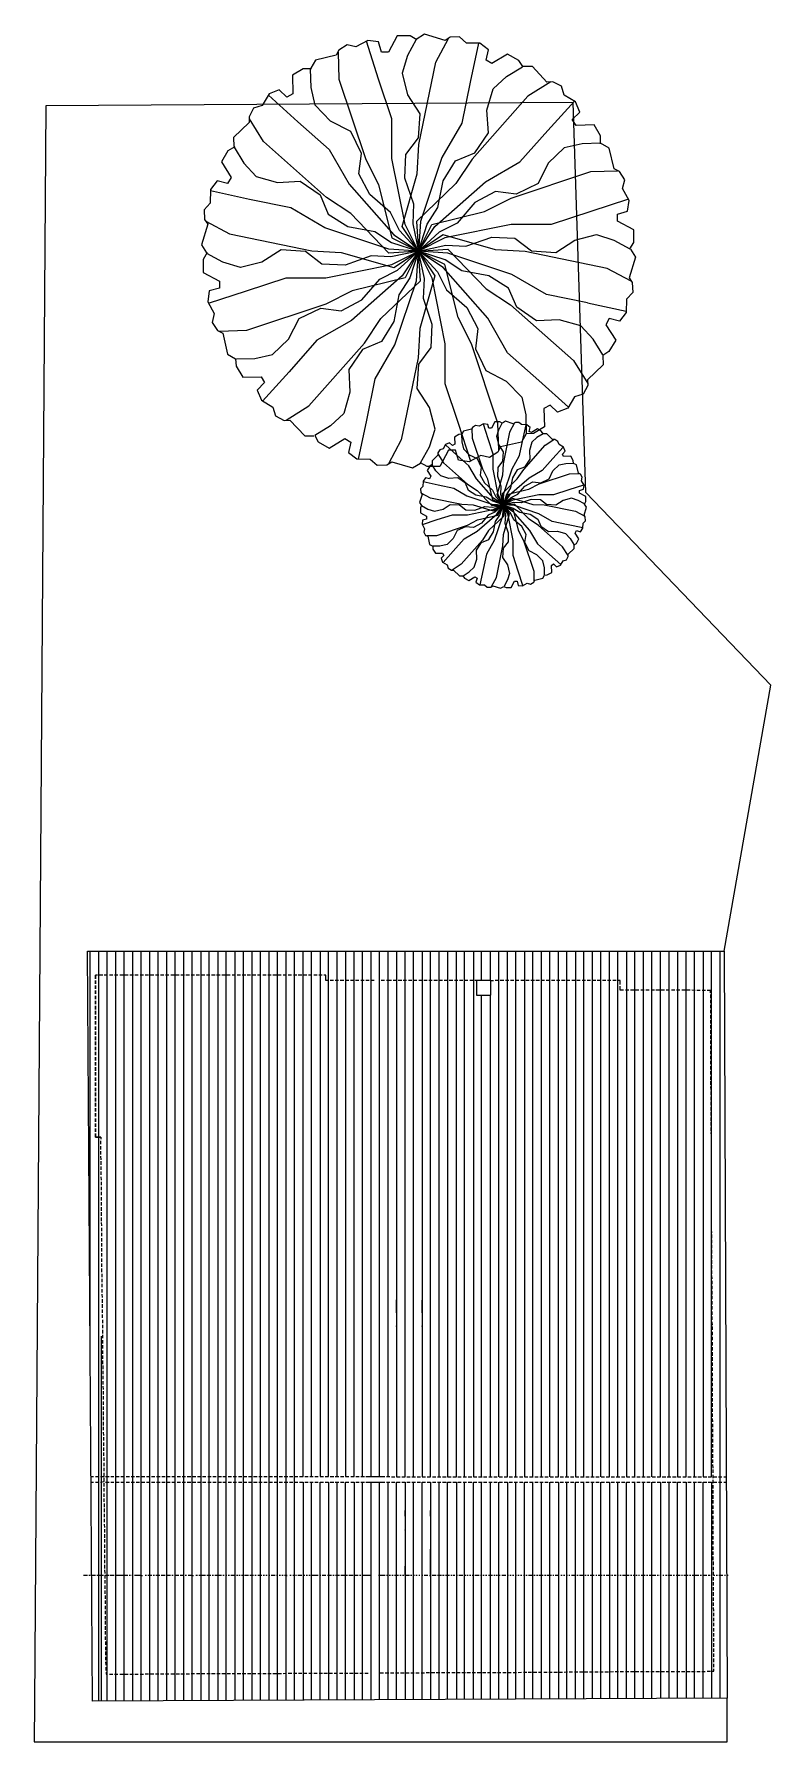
# Model space of a CAD drawing. Header units: millimetres. Extents: x 40435 to 54169, y -60095 to -28271.
import ezdxf

# ---------------------------------------------------------------- set-up
doc = ezdxf.new("R2010")
doc.units = ezdxf.units.MM
for name, color, linetype, lineweight in [('A-ALV-___-___-EXI', 250, 'Continuous', 25), ('A-COB-___-___-EXI', 250, 'Continuous', 25), ('A-VEG-___-___-EXI', 250, 'Continuous', 25)]:
    doc.layers.add(name, color=color, linetype=linetype, lineweight=lineweight)

msp = doc.modelspace()

# ---------------------------------------------------------------- linework, layer by layer
at = {"layer": 'A-ALV-___-___-EXI'}
for p, q in [((50484, -29543), (40654, -29606)), ((50722, -36812), (50484, -29543)), ((54169, -40402), (50722, -36812)), ((53297, -45360), (54169, -40402))]:
    msp.add_line(p, q, dxfattribs=at)
for points in [[(40652, -29606), (40440, -59353), (40435, -60094)], [(40435, -60095), (53356, -60095), (53356, -59282)]]:
    msp.add_lwpolyline(points, dxfattribs=at)
at = {"layer": 'A-COB-___-___-EXI'}
for p, q in [((41523, -59335), (41430, -45360)), ((41430, -45360), (53297, -45360)), ((41480, -52534), (41480, -45358)), ((48778, -45908), (48778, -45360)), ((48940, -45908), (48940, -45360)), ((53297, -45360), (53353, -59282)), ((41615, -45806), (41582, -45806)), ((41713, -45806), (41650, -45806)), ((41805, -45806), (41743, -45806)), ((41903, -45806), (41840, -45806)), ((41997, -45806), (41933, -45806)), ((42095, -45806), (42030, -45806)), ((42187, -45806), (42123, -45806)), ((42285, -45806), (42220, -45806)), ((42377, -45806), (42315, -45806)), ((42475, -45806), (42412, -45806)), ((42567, -45806), (42505, -45806)), ((42665, -45806), (42602, -45806)), ((42757, -45806), (42695, -45806)), ((42855, -45806), (42792, -45806)), ((42949, -45806), (42885, -45806)), ((43047, -45806), (42982, -45806)), ((43139, -45806), (43075, -45806)), ((43237, -45806), (43172, -45806)), ((43329, -45806), (43266, -45806)), ((43427, -45806), (43364, -45806)), ((43519, -45806), (43457, -45806)), ((43617, -45806), (43554, -45806)), ((43709, -45806), (43647, -45806)), ((43807, -45806), (43744, -45806)), ((43901, -45806), (43837, -45806)), ((43999, -45806), (43934, -45806)), ((44091, -45806), (44027, -45806)), ((44189, -45806), (44124, -45806)), ((44281, -45806), (44218, -45806)), ((44379, -45806), (44316, -45806)), ((44471, -45806), (44408, -45806)), ((44569, -45806), (44506, -45806)), ((44661, -45806), (44599, -45806)), ((44759, -45806), (44696, -45806)), ((44853, -45806), (44789, -45806)), ((44951, -45806), (44886, -45806)), ((45043, -45806), (44979, -45806)), ((45141, -45806), (45076, -45806)), ((45233, -45806), (45170, -45806)), ((45331, -45806), (45268, -45806)), ((45423, -45806), (45360, -45806)), ((45521, -45806), (45458, -45806)), ((45613, -45806), (45550, -45806)), ((45711, -45806), (45648, -45806)), ((45805, -45806), (45741, -45806)), ((46017, -45908), (45952, -45908)), ((46109, -45908), (46046, -45908)), ((46207, -45908), (46142, -45908)), ((46299, -45908), (46236, -45908)), ((46397, -45908), (46334, -45908)), ((46489, -45908), (46426, -45908)), ((46587, -45908), (46524, -45908)), ((46681, -45908), (46616, -45908)), ((46777, -45908), (46714, -45908)), ((46968, -45908), (46904, -45908)), ((47188, -45908), (47126, -45908)), ((47287, -45908), (47221, -45908)), ((47380, -45908), (47317, -45908)), ((47476, -45908), (47413, -45908)), ((47568, -45908), (47506, -45908)), ((47668, -45908), (47605, -45908)), ((47760, -45908), (47697, -45908)), ((47856, -45908), (47793, -45908)), ((47952, -45908), (47886, -45908)), ((48048, -45908), (47985, -45908)), ((48140, -45908), (48077, -45908)), ((48239, -45908), (48173, -45908)), ((48332, -45908), (48269, -45908)), ((48428, -45908), (48365, -45908)), ((48520, -45908), (48458, -45908)), ((48620, -45908), (48557, -45908)), ((48712, -45908), (48649, -45908)), ((48808, -45908), (48745, -45908)), ((48904, -45908), (48838, -45908)), ((49092, -45908), (49029, -45908)), ((49191, -45908), (49125, -45908)), ((49284, -45908), (49221, -45908)), ((49380, -45908), (49317, -45908)), ((49472, -45908), (49410, -45908)), ((49571, -45908), (49509, -45908)), ((49664, -45908), (49601, -45908)), ((49760, -45908), (49697, -45908)), ((49856, -45908), (49790, -45908)), ((49952, -45908), (49889, -45908)), ((50044, -45908), (49981, -45908)), ((50143, -45908), (50077, -45908)), ((50236, -45908), (50173, -45908)), ((50332, -45908), (50269, -45908)), ((50424, -45908), (50361, -45908)), ((50523, -45908), (50461, -45908)), ((50616, -45908), (50553, -45908)), ((50712, -45908), (50649, -45908)), ((50808, -45908), (50742, -45908)), ((50904, -45908), (50841, -45908)), ((50996, -45908), (50933, -45908)), ((51095, -45908), (51029, -45908)), ((51188, -45908), (51125, -45908)), ((51284, -45908), (51221, -45908)), ((51522, -46087), (51459, -46087)), ((51618, -46087), (51551, -46087)), ((51710, -46087), (51647, -46087)), ((51809, -46090), (51746, -46087)), ((51902, -46090), (51839, -46090)), ((51998, -46090), (51935, -46090)), ((52094, -46090), (52027, -46090)), ((52189, -46090), (52127, -46090)), ((52282, -46090), (52219, -46090)), ((52381, -46090), (52315, -46090)), ((52474, -46090), (52411, -46090)), ((52569, -46090), (52507, -46090)), ((52662, -46090), (52599, -46090)), ((52761, -46094), (52698, -46090)), ((52854, -46094), (52791, -46094)), ((52950, -46094), (52887, -46094)), ((53049, -46236), (53049, -46170)), ((53049, -46328), (53049, -46265)), ((53049, -46424), (53049, -46361)), ((53049, -46517), (53049, -46454)), ((53049, -46616), (53049, -46553)), ((53049, -46708), (53049, -46646)), ((53049, -46804), (53049, -46741)), ((53049, -46900), (53049, -46834)), ((53049, -46996), (53049, -46933)), ((53052, -47089), (53049, -47026)), ((53052, -47188), (53052, -47122)), ((53052, -47280), (53052, -47217)), ((53052, -47376), (53052, -47313)), ((53052, -47469), (53052, -47406)), ((53052, -47568), (53052, -47505)), ((53052, -47660), (53052, -47598)), ((53052, -47756), (53052, -47693)), ((53052, -47852), (53052, -47786)), ((53055, -47948), (53052, -47885)), ((53055, -48040), (53055, -47978)), ((53055, -48140), (53055, -48074)), ((53055, -48232), (53055, -48169)), ((53055, -48328), (53055, -48265)), ((53055, -48421), (53055, -48358)), ((53055, -48520), (53055, -48457)), ((53055, -48612), (53055, -48549)), ((53055, -48708), (53055, -48645)), ((41680, -48958), (41680, -48895)), ((41680, -49055), (41680, -48992)), ((53062, -48804), (53055, -48738)), ((53062, -48900), (53062, -48837)), ((53062, -48992), (53062, -48930)), ((41680, -49149), (41680, -49085)), ((41683, -49247), (41680, -49182)), ((41683, -49339), (41683, -49275)), ((53062, -49092), (53062, -49025)), ((53062, -49184), (53062, -49121)), ((53062, -49280), (53062, -49217)), ((53062, -49373), (53062, -49310)), ((41683, -49437), (41683, -49373)), ((41683, -49530), (41683, -49467)), ((41688, -49627), (41683, -49564)), ((53062, -49472), (53062, -49409)), ((53062, -49564), (53062, -49501)), ((53062, -49660), (53062, -49597)), ((41688, -49720), (41688, -49657)), ((41688, -49817), (41688, -49754)), ((41688, -49910), (41688, -49847)), ((41688, -50007), (41688, -49944)), ((53065, -49756), (53065, -49690)), ((53065, -49852), (53065, -49789)), ((53065, -49944), (53065, -49882)), ((41691, -50101), (41688, -50037)), ((41691, -50199), (41691, -50134)), ((41691, -50291), (41691, -50227)), ((53065, -50044), (53065, -49977)), ((53065, -50136), (53065, -50073)), ((53065, -50232), (53065, -50169)), ((53065, -50324), (53065, -50262)), ((41691, -50389), (41691, -50324)), ((41696, -50481), (41691, -50419)), ((41696, -50579), (41696, -50516)), ((53065, -50424), (53065, -50361)), ((53065, -50516), (53065, -50453)), ((53069, -50612), (53065, -50549)), ((41696, -50672), (41696, -50609)), ((41696, -50769), (41696, -50706)), ((41696, -50862), (41696, -50799)), ((41700, -50959), (41696, -50896)), ((53069, -50708), (53069, -50642)), ((53069, -50804), (53069, -50741)), ((53069, -50896), (53069, -50834)), ((41700, -51053), (41700, -50989)), ((41700, -51151), (41700, -51086)), ((41700, -51243), (41700, -51179)), ((53069, -50995), (53069, -50929)), ((53069, -51088), (53069, -51025)), ((53069, -51184), (53069, -51121)), ((53069, -51276), (53069, -51214)), ((41700, -51341), (41700, -51276)), ((41705, -51433), (41705, -51371)), ((41705, -51531), (41705, -51468)), ((53069, -51376), (53069, -51313)), ((53075, -51468), (53069, -51405)), ((53075, -51564), (53075, -51501)), ((41705, -51624), (41705, -51561)), ((41705, -51721), (41705, -51658)), ((41710, -51814), (41705, -51751)), ((41710, -51911), (41710, -51848)), ((46874, -52356), (46874, -51696)), ((47036, -52356), (47036, -51696)), ((47192, -52103), (47192, -51861)), ((47354, -52103), (47354, -51861)), ((47509, -52103), (47509, -51861)), ((47671, -52103), (47671, -51865)), ((47826, -52103), (47826, -51706)), ((47988, -52357), (47988, -51706)), ((53075, -51660), (53075, -51594)), ((53075, -51756), (53075, -51693)), ((53075, -51848), (53075, -51785)), ((41710, -52005), (41710, -51941)), ((41710, -52103), (41710, -52038)), ((41710, -52195), (41710, -52131)), ((53075, -51947), (53075, -51881)), ((53075, -52040), (53075, -51977)), ((53075, -52136), (53075, -52073)), ((53075, -52228), (53075, -52166)), ((41713, -52293), (41713, -52228)), ((41713, -52385), (41713, -52323)), ((41713, -52483), (41713, -52420)), ((47192, -52357), (47192, -52341)), ((47354, -52357), (47354, -52341)), ((47509, -52357), (47509, -52341)), ((47671, -52357), (47671, -52341)), ((47826, -52357), (47826, -52341)), ((53079, -52328), (53075, -52265)), ((53079, -52420), (53079, -52357)), ((53079, -52516), (53079, -52453)), ((41688, -59333), (41688, -52534)), ((41713, -52575), (41713, -52513)), ((41718, -52673), (41713, -52610)), ((41718, -52766), (41718, -52703)), ((41718, -52863), (41718, -52800)), ((53079, -52612), (53079, -52546)), ((53079, -52708), (53079, -52645)), ((53079, -52800), (53079, -52737)), ((41718, -52957), (41718, -52893)), ((41718, -53055), (41718, -52990)), ((41721, -53147), (41721, -53083)), ((53079, -52899), (53079, -52833)), ((53079, -52992), (53079, -52929)), ((53079, -53088), (53079, -53025)), ((53079, -53180), (53079, -53118)), ((41721, -53245), (41721, -53180)), ((41721, -53337), (41721, -53275)), ((41721, -53435), (41721, -53372)), ((41726, -53527), (41721, -53465)), ((53082, -53280), (53082, -53217)), ((53082, -53372), (53082, -53309)), ((53082, -53468), (53082, -53405)), ((41726, -53625), (41726, -53562)), ((41726, -53717), (41726, -53655)), ((41726, -53815), (41726, -53752)), ((53082, -53564), (53082, -53498)), ((53082, -53660), (53082, -53597)), ((53082, -53752), (53082, -53689)), ((41726, -53909), (41726, -53845)), ((41729, -54007), (41729, -53942)), ((41729, -54099), (41729, -54035)), ((53082, -53851), (53082, -53785)), ((53082, -53944), (53082, -53881)), ((53082, -54040), (53082, -53977)), ((53085, -54132), (53082, -54070)), ((41729, -54197), (41729, -54132)), ((41729, -54289), (41729, -54227)), ((41734, -54387), (41729, -54324)), ((41734, -54479), (41734, -54417)), ((53085, -54231), (53085, -54169)), ((53085, -54324), (53085, -54261)), ((53085, -54420), (53085, -54357)), ((41734, -54577), (41734, -54514)), ((41734, -54669), (41734, -54607)), ((41734, -54767), (41734, -54704)), ((53085, -54516), (53085, -54450)), ((53085, -54612), (53085, -54549)), ((53085, -54704), (53085, -54641)), ((53085, -54803), (53085, -54737)), ((41738, -54861), (41738, -54797)), ((41738, -54959), (41738, -54894)), ((41738, -55051), (41738, -54987)), ((53085, -54896), (53085, -54833)), ((53092, -54992), (53085, -54929)), ((53092, -55084), (53092, -55021)), ((41498, -55152), (41544, -55152)), ((41498, -55254), (41544, -55254)), ((41577, -55152), (41642, -55152)), ((41577, -55254), (41642, -55254)), ((41743, -55339), (41743, -55276)), ((41743, -55431), (41743, -55369)), ((41767, -55152), (41832, -55152)), ((41767, -55254), (41832, -55254)), ((41862, -55152), (41924, -55152)), ((41862, -55254), (41924, -55254)), ((41959, -55152), (42022, -55152)), ((41959, -55254), (42022, -55254)), ((42052, -55152), (42115, -55152)), ((42052, -55254), (42115, -55254)), ((42149, -55152), (42212, -55152)), ((42149, -55254), (42212, -55254)), ((42242, -55152), (42306, -55152)), ((42242, -55254), (42306, -55254)), ((42339, -55152), (42402, -55152)), ((42339, -55254), (42402, -55254)), ((42432, -55152), (42496, -55152)), ((42432, -55254), (42496, -55254)), ((42529, -55152), (42594, -55152)), ((42529, -55254), (42594, -55254)), ((42624, -55152), (42686, -55152)), ((42624, -55254), (42686, -55254)), ((42719, -55152), (42784, -55152)), ((42719, -55254), (42784, -55254)), ((42814, -55152), (42876, -55152)), ((42814, -55254), (42876, -55254)), ((42911, -55152), (42974, -55152)), ((42911, -55254), (42974, -55254)), ((43004, -55152), (43066, -55152)), ((43004, -55254), (43066, -55254)), ((43101, -55152), (43164, -55152)), ((43101, -55254), (43164, -55254)), ((43194, -55152), (43258, -55152)), ((43194, -55254), (43258, -55254)), ((43291, -55152), (43354, -55152)), ((43291, -55254), (43354, -55254)), ((43384, -55152), (43448, -55152)), ((43384, -55254), (43448, -55254)), ((43481, -55152), (43546, -55152)), ((43481, -55254), (43546, -55254)), ((43576, -55152), (43638, -55152)), ((43576, -55254), (43638, -55254)), ((43671, -55152), (43736, -55152)), ((43671, -55254), (43736, -55254)), ((43766, -55152), (43828, -55152)), ((43766, -55254), (43828, -55254)), ((43863, -55152), (43926, -55152)), ((43863, -55254), (43926, -55254)), ((43956, -55152), (44018, -55152)), ((43956, -55254), (44018, -55254)), ((44053, -55152), (44116, -55152)), ((44053, -55254), (44116, -55254)), ((44146, -55152), (44210, -55152)), ((44146, -55254), (44210, -55254)), ((44243, -55152), (44306, -55152)), ((44243, -55254), (44306, -55254)), ((44336, -55152), (44400, -55152)), ((44336, -55254), (44400, -55254)), ((44433, -55152), (44498, -55152)), ((44433, -55254), (44498, -55254)), ((44527, -55152), (44590, -55152)), ((44527, -55254), (44590, -55254)), ((44623, -55152), (44688, -55152)), ((44623, -55254), (44688, -55254)), ((44718, -55152), (44780, -55152)), ((44718, -55254), (44780, -55254)), ((44815, -55152), (44878, -55152)), ((44815, -55254), (44878, -55254)), ((44908, -55152), (44970, -55152)), ((44908, -55254), (44970, -55254)), ((45005, -55152), (45068, -55152)), ((45005, -55254), (45068, -55254)), ((45098, -55152), (45162, -55152)), ((45098, -55254), (45162, -55254)), ((45195, -55152), (45258, -55152)), ((45195, -55254), (45258, -55254)), ((45288, -55152), (45352, -55152)), ((45288, -55254), (45352, -55254)), ((45479, -55152), (45542, -55152)), ((45479, -55254), (45542, -55254)), ((45575, -55152), (45640, -55152)), ((45575, -55254), (45640, -55254)), ((45669, -55152), (45732, -55152)), ((45669, -55254), (45732, -55254)), ((45957, -55152), (46020, -55152)), ((45957, -55254), (46020, -55254)), ((46050, -55152), (46114, -55152)), ((46050, -55254), (46114, -55254)), ((46147, -55152), (46210, -55152)), ((46147, -55254), (46210, -55254)), ((46431, -55152), (46494, -55152)), ((46431, -55254), (46494, -55254)), ((46527, -55152), (46592, -55152)), ((46527, -55254), (46592, -55254)), ((47002, -55152), (47066, -55152)), ((47002, -55254), (47066, -55254)), ((47099, -55154), (47162, -55154)), ((47099, -55256), (47162, -55256)), ((47383, -55154), (47446, -55154)), ((47383, -55256), (47446, -55256)), ((47479, -55154), (47545, -55154)), ((47479, -55256), (47545, -55256)), ((47575, -55154), (47638, -55154)), ((47575, -55256), (47638, -55256)), ((47863, -55154), (47925, -55154)), ((47863, -55256), (47925, -55256)), ((47955, -55154), (48018, -55154)), ((47955, -55256), (48018, -55256)), ((48051, -55154), (48114, -55154)), ((48051, -55256), (48114, -55256)), ((48335, -55154), (48398, -55154)), ((48335, -55256), (48398, -55256)), ((48431, -55154), (48497, -55154)), ((48431, -55256), (48497, -55256)), ((48527, -55154), (48593, -55154)), ((48527, -55256), (48593, -55256)), ((48719, -55154), (48785, -55154)), ((48719, -55256), (48785, -55256)), ((48815, -55154), (48877, -55154)), ((48815, -55256), (48877, -55256)), ((48910, -55154), (48973, -55154)), ((48910, -55256), (48973, -55256)), ((49003, -55154), (49066, -55154)), ((49003, -55256), (49066, -55256)), ((49102, -55154), (49165, -55154)), ((49102, -55256), (49165, -55256)), ((49291, -55154), (49353, -55154)), ((49291, -55256), (49353, -55256)), ((49383, -55154), (49449, -55154)), ((49383, -55256), (49449, -55256)), ((49482, -55154), (49545, -55154)), ((49482, -55256), (49545, -55256)), ((49671, -55154), (49737, -55154)), ((49671, -55256), (49737, -55256)), ((49767, -55154), (49829, -55154)), ((49767, -55256), (49829, -55256)), ((49862, -55154), (49925, -55154)), ((49862, -55256), (49925, -55256)), ((49955, -55154), (50018, -55154)), ((49955, -55256), (50018, -55256)), ((50054, -55154), (50117, -55154)), ((50054, -55256), (50117, -55256)), ((50242, -55154), (50305, -55154)), ((50242, -55256), (50305, -55256)), ((50335, -55154), (50401, -55154)), ((50335, -55256), (50401, -55256)), ((50434, -55154), (50497, -55154)), ((50434, -55256), (50497, -55256)), ((50623, -55154), (50689, -55154)), ((50623, -55256), (50689, -55256)), ((50718, -55154), (50781, -55154)), ((50718, -55256), (50781, -55256)), ((50814, -55154), (50877, -55154)), ((50814, -55256), (50877, -55256)), ((50907, -55154), (50970, -55154)), ((50907, -55256), (50970, -55256)), ((51006, -55154), (51069, -55154)), ((51006, -55256), (51069, -55256)), ((51194, -55154), (51257, -55154)), ((51194, -55256), (51257, -55256)), ((51287, -55154), (51353, -55154)), ((51287, -55256), (51353, -55256)), ((51386, -55154), (51449, -55154)), ((51386, -55256), (51449, -55256)), ((51575, -55154), (51641, -55154)), ((51575, -55256), (51641, -55256)), ((51670, -55154), (51733, -55154)), ((51670, -55256), (51733, -55256)), ((51766, -55154), (51829, -55154)), ((51766, -55256), (51829, -55256)), ((51859, -55154), (51922, -55154)), ((51859, -55256), (51922, -55256)), ((51958, -55154), (52021, -55154)), ((51958, -55256), (52021, -55256)), ((52146, -55154), (52209, -55154)), ((52146, -55256), (52209, -55256)), ((52239, -55154), (52305, -55154)), ((52239, -55256), (52305, -55256)), ((52338, -55154), (52401, -55154)), ((52338, -55256), (52401, -55256)), ((52622, -55154), (52685, -55154)), ((52622, -55256), (52685, -55256)), ((52718, -55154), (52781, -55154)), ((52718, -55256), (52781, -55256)), ((52811, -55154), (52874, -55154)), ((52811, -55256), (52874, -55256)), ((53092, -55183), (53092, -55121)), ((53092, -55276), (53092, -55213)), ((53092, -55372), (53092, -55309)), ((53098, -55154), (53161, -55154)), ((53098, -55256), (53161, -55256)), ((53191, -55154), (53257, -55154)), ((53191, -55256), (53257, -55256)), ((53290, -55154), (53336, -55154)), ((53290, -55256), (53336, -55256)), ((41743, -55529), (41743, -55466)), ((41743, -55621), (41743, -55559)), ((41748, -55719), (41748, -55656)), ((53092, -55468), (53092, -55402)), ((53092, -55564), (53092, -55501)), ((53092, -55656), (53092, -55593)), ((53092, -55755), (53092, -55689)), ((41748, -55813), (41748, -55749)), ((41748, -55911), (41748, -55846)), ((41748, -56003), (41748, -55939)), ((47192, -55891), (47192, -55794)), ((47354, -55891), (47354, -55785)), ((47509, -55891), (47509, -55785)), ((47671, -55891), (47671, -55785)), ((47826, -55891), (47826, -55785)), ((53095, -55848), (53092, -55785)), ((53095, -55944), (53095, -55881)), ((53095, -56036), (53095, -55973)), ((41751, -56101), (41748, -56036)), ((41751, -56193), (41751, -56130)), ((41751, -56291), (41751, -56228)), ((41751, -56383), (41751, -56320)), ((47354, -56152), (47354, -56142)), ((47509, -56152), (47509, -56142)), ((47671, -56149), (47671, -56141)), ((53095, -56135), (53095, -56073)), ((53095, -56228), (53095, -56165)), ((53095, -56324), (53095, -56261)), ((41751, -56481), (41751, -56418)), ((41756, -56573), (41756, -56511)), ((41756, -56671), (41756, -56608)), ((47988, -56995), (47988, -56347)), ((53095, -56420), (53095, -56354)), ((53095, -56515), (53095, -56453)), ((53095, -56608), (53095, -56545)), ((53095, -56707), (53095, -56641)), ((41756, -56765), (41756, -56701)), ((41756, -56863), (41756, -56798)), ((41759, -56955), (41756, -56891)), ((47192, -56995), (47192, -56671)), ((47509, -56995), (47509, -56836)), ((47671, -56995), (47671, -56671)), ((53098, -56800), (53098, -56737)), ((53098, -56896), (53098, -56833)), ((53098, -56988), (53098, -56925)), ((41480, -56993), (41455, -56993)), ((41729, -56993), (41705, -56993)), ((41759, -57053), (41759, -56988)), ((41759, -57145), (41759, -57082)), ((41759, -57243), (41759, -57180)), ((41759, -57335), (41759, -57272)), ((41979, -56993), (41954, -56993)), ((42229, -56993), (42204, -56993)), ((42280, -56993), (42255, -56993)), ((42432, -56993), (42453, -56993)), ((42529, -56993), (42505, -56993)), ((42678, -56993), (42652, -56993)), ((42729, -56993), (42703, -56993)), ((42779, -56993), (42754, -56993)), ((43028, -56993), (43004, -56993)), ((43278, -56993), (43253, -56993)), ((43384, -56993), (43405, -56993)), ((43478, -56993), (43452, -56993)), ((43528, -56993), (43503, -56993)), ((43681, -56993), (43655, -56993)), ((43728, -56993), (43706, -56993)), ((43777, -56993), (43752, -56993)), ((43980, -56993), (43956, -56993)), ((44027, -56993), (44002, -56993)), ((44078, -56993), (44053, -56993)), ((44230, -56993), (44205, -56993)), ((44276, -56993), (44251, -56993)), ((44327, -56993), (44303, -56993)), ((44480, -56993), (44455, -56993)), ((44527, -56993), (44506, -56993)), ((44577, -56993), (44552, -56993)), ((44729, -56993), (44704, -56993)), ((44780, -56993), (44756, -56993)), ((44827, -56993), (44802, -56993)), ((44979, -56993), (44954, -56993)), ((45030, -56993), (45005, -56993)), ((45076, -56993), (45051, -56993)), ((45228, -56993), (45203, -56993)), ((45279, -56993), (45255, -56993)), ((45326, -56993), (45306, -56993)), ((45479, -56993), (45453, -56993)), ((45529, -56993), (45504, -56993)), ((45580, -56993), (45555, -56993)), ((45779, -56993), (45754, -56993)), ((46028, -56993), (46003, -56993)), ((46278, -56993), (46253, -56993)), ((46527, -56993), (46502, -56993)), ((47026, -56993), (47002, -56993)), ((47078, -56993), (47053, -56993)), ((47129, -56995), (47106, -56995)), ((47182, -56995), (47155, -56995)), ((47228, -56995), (47202, -56995)), ((47278, -56995), (47251, -56995)), ((47327, -56995), (47304, -56995)), ((47476, -56995), (47449, -56995)), ((47529, -56995), (47502, -56995)), ((47578, -56995), (47552, -56995)), ((47628, -56995), (47605, -56995)), ((47681, -56995), (47654, -56995)), ((47978, -56995), (47955, -56995)), ((48028, -56995), (48001, -56995)), ((48077, -56995), (48051, -56995)), ((48127, -56995), (48104, -56995)), ((48180, -56995), (48153, -56995)), ((48230, -56995), (48203, -56995)), ((48276, -56995), (48249, -56995)), ((48325, -56995), (48302, -56995)), ((48481, -56995), (48454, -56995)), ((48527, -56995), (48504, -56995)), ((48577, -56995), (48550, -56995)), ((48626, -56995), (48603, -56995)), ((48778, -56995), (48755, -56995)), ((48824, -56995), (48801, -56995)), ((48877, -56995), (48851, -56995)), ((48927, -56995), (48904, -56995)), ((48980, -56995), (48953, -56995)), ((49029, -56995), (49003, -56995)), ((49076, -56995), (49049, -56995)), ((49125, -56995), (49102, -56995)), ((49277, -56995), (49254, -56995)), ((49327, -56995), (49304, -56995)), ((49376, -56995), (49350, -56995)), ((49426, -56995), (49403, -56995)), ((49479, -56995), (49452, -56995)), ((49529, -56995), (49502, -56995)), ((49578, -56995), (49555, -56995)), ((49624, -56995), (49601, -56995)), ((49776, -56995), (49753, -56995)), ((49829, -56995), (49803, -56995)), ((49876, -56995), (49849, -56995)), ((49925, -56995), (49902, -56995)), ((49978, -56995), (49952, -56995)), ((50028, -56995), (50001, -56995)), ((50077, -56995), (50054, -56995)), ((50123, -56995), (50104, -56995)), ((50279, -56995), (50252, -56995)), ((50328, -56995), (50302, -56995)), ((50378, -56995), (50355, -56995)), ((50424, -56995), (50401, -56995)), ((50576, -56995), (50553, -56995)), ((50725, -56995), (50702, -56995)), ((50778, -56995), (50752, -56995)), ((50828, -56995), (50801, -56995)), ((50877, -56995), (50854, -56995)), ((50923, -56995), (50904, -56995)), ((51075, -56995), (51052, -56995)), ((51224, -56995), (51201, -56995)), ((51277, -56995), (51251, -56995)), ((51327, -56995), (51300, -56995)), ((51376, -56995), (51353, -56995)), ((51575, -56995), (51551, -56995)), ((51627, -56995), (51601, -56995)), ((51677, -56995), (51654, -56995)), ((51723, -56995), (51703, -56995)), ((51776, -56995), (51750, -56995)), ((51826, -56995), (51799, -56995)), ((51875, -56995), (51852, -56995)), ((52077, -56995), (52051, -56995)), ((52127, -56995), (52100, -56995)), ((52176, -56995), (52153, -56995)), ((52229, -56995), (52203, -56995)), ((52374, -56995), (52351, -56995)), ((52523, -56995), (52503, -56995)), ((52576, -56995), (52550, -56995)), ((52626, -56995), (52599, -56995)), ((52675, -56995), (52652, -56995)), ((52728, -56995), (52702, -56995)), ((52874, -56995), (52850, -56995)), ((53029, -56995), (53002, -56995)), ((53075, -56995), (53052, -56995)), ((53125, -56995), (53098, -56995)), ((53098, -57087), (53098, -57025)), ((53098, -57180), (53098, -57117)), ((53098, -57276), (53098, -57213)), ((53174, -56995), (53151, -56995)), ((53323, -56995), (53303, -56995)), ((53373, -56995), (53350, -56995)), ((41764, -57433), (41764, -57370)), ((41764, -57525), (41764, -57462)), ((41764, -57623), (41764, -57560)), ((53098, -57372), (53098, -57305)), ((53098, -57467), (53098, -57405)), ((53098, -57560), (53098, -57497)), ((53105, -57659), (53098, -57593)), ((41764, -57717), (41764, -57653)), ((41767, -57815), (41764, -57750)), ((41767, -57907), (41767, -57843)), ((53105, -57752), (53105, -57689)), ((53105, -57848), (53105, -57785)), ((53105, -57940), (53105, -57877)), ((41767, -58005), (41767, -57940)), ((41767, -58097), (41767, -58034)), ((41767, -58195), (41767, -58132)), ((41772, -58287), (41772, -58224)), ((53105, -58039), (53105, -57976)), ((53105, -58132), (53105, -58069)), ((53105, -58228), (53105, -58165)), ((41772, -58385), (41772, -58322)), ((41772, -58477), (41772, -58414)), ((41772, -58575), (41772, -58512)), ((53105, -58324), (53105, -58257)), ((53105, -58419), (53105, -58357)), ((53108, -58512), (53105, -58449)), ((53108, -58611), (53108, -58545)), ((41777, -58669), (41772, -58605)), ((41777, -58766), (41777, -58702)), ((41840, -58833), (41903, -58833)), ((41933, -58833), (41997, -58833)), ((42030, -58833), (42095, -58833)), ((42123, -58833), (42187, -58833)), ((42220, -58833), (42285, -58833)), ((42315, -58833), (42377, -58833)), ((42412, -58833), (42475, -58833)), ((42505, -58829), (42567, -58829)), ((42602, -58829), (42665, -58829)), ((42695, -58829), (42757, -58829)), ((42792, -58829), (42855, -58829)), ((42885, -58829), (42949, -58829)), ((42982, -58829), (43047, -58829)), ((43080, -58829), (43143, -58829)), ((43172, -58829), (43237, -58829)), ((43270, -58829), (43334, -58829)), ((43364, -58824), (43427, -58824)), ((43460, -58824), (43524, -58824)), ((43554, -58824), (43617, -58824)), ((43652, -58824), (43714, -58824)), ((43744, -58824), (43807, -58824)), ((43842, -58824), (43904, -58824)), ((43934, -58824), (43999, -58824)), ((44032, -58824), (44094, -58824)), ((44124, -58824), (44189, -58824)), ((44222, -58824), (44286, -58821)), ((44316, -58821), (44379, -58821)), ((44412, -58821), (44476, -58821)), ((44506, -58821), (44569, -58821)), ((44603, -58821), (44666, -58821)), ((44696, -58821), (44759, -58821)), ((44794, -58821), (44856, -58821)), ((44886, -58821), (44951, -58821)), ((44984, -58821), (45046, -58821)), ((45076, -58821), (45141, -58816)), ((45174, -58816), (45238, -58816)), ((45268, -58816), (45331, -58816)), ((45364, -58816), (45428, -58816)), ((45458, -58816), (45521, -58816)), ((45555, -58816), (45618, -58816)), ((45648, -58816), (45711, -58816)), ((45746, -58816), (45808, -58816)), ((45838, -58816), (45903, -58816)), ((45936, -58816), (45998, -58813)), ((46028, -58813), (46093, -58813)), ((46126, -58813), (46190, -58813)), ((46220, -58813), (46283, -58813)), ((46316, -58813), (46380, -58813)), ((46410, -58813), (46473, -58813)), ((46507, -58813), (46570, -58813)), ((46600, -58813), (46663, -58813)), ((46888, -58808), (46950, -58808)), ((46980, -58808), (47045, -58808)), ((47079, -58809), (47142, -58809)), ((47172, -58809), (47235, -58809)), ((47268, -58809), (47334, -58809)), ((47363, -58809), (47426, -58809)), ((47459, -58809), (47522, -58809)), ((47552, -58809), (47615, -58809)), ((47651, -58809), (47714, -58809)), ((47744, -58806), (47806, -58806)), ((47839, -58806), (47902, -58806)), ((47932, -58806), (47998, -58806)), ((48031, -58806), (48094, -58806)), ((48124, -58806), (48187, -58806)), ((48220, -58806), (48286, -58806)), ((48315, -58806), (48378, -58806)), ((48411, -58806), (48474, -58806)), ((48504, -58806), (48567, -58806)), ((48603, -58806), (48666, -58800)), ((48696, -58800), (48758, -58800)), ((48791, -58800), (48854, -58800)), ((48884, -58800), (48950, -58800)), ((48983, -58800), (49046, -58800)), ((49076, -58800), (49138, -58800)), ((49172, -58800), (49238, -58800)), ((49267, -58800), (49330, -58800)), ((49363, -58800), (49426, -58800)), ((49456, -58800), (49519, -58796)), ((49555, -58796), (49618, -58796)), ((49648, -58796), (49710, -58796)), ((49743, -58796), (49806, -58796)), ((49836, -58796), (49902, -58796)), ((49935, -58796), (49998, -58796)), ((50028, -58796), (50090, -58796)), ((50123, -58796), (50190, -58796)), ((50219, -58796), (50282, -58796)), ((50315, -58796), (50378, -58793)), ((50408, -58793), (50471, -58793)), ((50507, -58793), (50570, -58793)), ((50599, -58793), (50662, -58793)), ((50695, -58793), (50758, -58793)), ((50788, -58793), (50854, -58793)), ((50887, -58793), (50950, -58793)), ((50980, -58793), (51042, -58793)), ((51075, -58793), (51142, -58793)), ((51171, -58793), (51234, -58786)), ((51267, -58786), (51330, -58786)), ((51360, -58786), (51423, -58786)), ((51459, -58786), (51522, -58786)), ((51551, -58786), (51614, -58786)), ((51647, -58786), (51710, -58786)), ((51740, -58786), (51806, -58786)), ((51839, -58786), (51902, -58786)), ((51932, -58786), (51994, -58786)), ((52027, -58786), (52094, -58786)), ((52123, -58783), (52186, -58783)), ((52219, -58783), (52282, -58783)), ((52312, -58783), (52374, -58783)), ((52411, -58783), (52474, -58783)), ((52503, -58783), (52566, -58783)), ((52599, -58783), (52662, -58783)), ((52692, -58783), (52758, -58783)), ((52791, -58783), (52854, -58783)), ((52883, -58783), (52946, -58783)), ((52979, -58780), (53045, -58780)), ((53108, -58704), (53108, -58641)), ((53353, -59282), (41523, -59335))]:
    msp.add_line(p, q, dxfattribs=at)
for points in [[(41642, -59333), (41642, -52534), (41642, -48827), (41642, -45806), (41642, -45358)], [(41797, -59328), (41797, -52534), (41797, -45806), (41797, -45358)], [(41959, -59328), (41959, -52534), (41959, -45806), (41959, -45358)], [(42115, -59328), (42115, -52534), (42115, -45806), (42115, -45358)], [(42276, -59328), (42276, -52534), (42276, -45806), (42276, -45358)], [(42432, -59328), (42432, -52534), (42432, -45806), (42432, -45358)], [(42594, -59328), (42594, -52534), (42594, -45806), (42594, -45358)], [(42749, -59328), (42749, -52534), (42749, -45806), (42749, -45358)], [(42911, -59323), (42911, -52534), (42911, -45806), (42911, -45358)], [(43066, -59323), (43066, -52534), (43066, -45806), (43066, -45358)], [(43228, -59323), (43228, -52534), (43228, -45806), (43228, -45358)], [(43384, -59323), (43384, -52534), (43384, -45806), (43384, -45358)], [(43546, -59323), (43546, -52534), (43546, -45806), (43546, -45358)], [(43701, -59323), (43701, -52534), (43701, -45806), (43701, -45358)], [(43863, -59320), (43863, -52534), (43863, -45806), (43863, -45358)], [(44018, -59320), (44018, -52534), (44018, -45806), (44018, -45358)], [(44180, -59320), (44180, -52534), (44180, -45806), (44180, -45358)], [(44336, -59320), (44336, -52534), (44336, -45806), (44336, -45358)], [(44498, -59320), (44498, -52534), (44498, -45806), (44498, -45358)], [(44653, -59320), (44653, -52534), (44653, -45806), (44653, -45358)], [(44815, -59315), (44815, -52534), (44815, -45806), (44815, -45358)], [(44970, -59315), (44970, -52534), (44970, -45806), (44970, -45358)], [(45132, -59315), (45132, -52534), (45132, -45806), (45132, -45358)], [(45288, -59315), (45288, -52534), (45288, -45806), (45288, -45358)], [(45385, -55152), (45450, -55152), (45450, -45806), (45450, -45358)], [(45605, -55152), (45605, -52591), (45605, -45806), (45605, -45358)], [(45767, -45358), (45767, -45806), (45767, -52686), (45767, -55152), (45830, -55152)], [(45860, -55152), (45922, -55152), (45922, -52587), (45922, -45908), (45922, -45358)], [(46084, -55152), (46084, -52680), (46084, -45908), (46084, -45358)], [(46240, -45358), (46240, -45908), (46240, -52738), (46240, -55152), (46304, -55152)], [(46337, -55152), (46402, -55152), (46402, -52593), (46402, -45908), (46402, -45358)], [(46557, -55152), (46557, -52600), (46557, -45908), (46557, -45358)], [(46719, -55152), (46719, -52724), (46719, -45908), (46719, -45358)], [(46874, -55152), (46874, -52550), (46874, -45908), (46874, -45358)], [(47036, -55152), (47036, -52639), (47036, -45908), (47036, -45358)], [(47192, -45360), (47192, -45908), (47192, -52553), (47192, -55154), (47258, -55154)], [(47291, -55154), (47354, -55154), (47354, -52628), (47354, -45908), (47354, -45360)], [(47509, -55154), (47509, -52569), (47509, -45908), (47509, -45360)], [(47671, -45360), (47671, -45908), (47671, -52823), (47671, -55154), (47734, -55154)], [(47763, -55154), (47826, -55154), (47826, -52892), (47826, -45908), (47826, -45360)], [(47988, -55154), (47988, -52700), (47988, -45908), (47988, -45360)], [(48144, -45360), (48144, -45908), (48144, -52903), (48144, -55154), (48210, -55154)], [(48243, -55154), (48306, -55154), (48306, -52725), (48306, -45908), (48306, -45360)], [(48461, -55154), (48461, -52776), (48461, -45908), (48461, -45360)], [(48623, -45360), (48623, -45908), (48623, -52699), (48623, -55154), (48686, -55154)], [(49096, -55154), (49096, -52683), (49096, -45908), (49096, -45360)], [(49195, -55154), (49257, -55154), (49257, -52737), (49257, -45908), (49257, -45360)], [(49413, -55154), (49413, -52593), (49413, -45908), (49413, -45360)], [(49575, -45360), (49575, -45908), (49575, -52594), (49575, -55154), (49638, -55154)], [(49730, -55154), (49730, -52760), (49730, -45908), (49730, -45360)], [(49892, -55154), (49892, -52713), (49892, -45908), (49892, -45360)], [(50047, -55154), (50047, -45908), (50047, -45360)], [(50147, -55154), (50209, -55154), (50209, -45908), (50209, -45360)], [(50365, -55154), (50365, -45908), (50365, -45360)], [(50527, -45360), (50527, -45908), (50527, -55154), (50590, -55154)], [(50682, -55154), (50682, -45908), (50682, -45360)], [(50844, -55154), (50844, -45908), (50844, -45360)], [(50999, -55154), (50999, -45908), (50999, -45360)], [(51099, -55154), (51161, -55154), (51161, -45908), (51161, -45360)], [(51317, -55154), (51317, -45908), (51317, -45360)], [(51479, -45360), (51479, -46087), (51479, -55154), (51542, -55154)], [(51634, -55154), (51634, -46087), (51634, -45360)], [(51796, -55154), (51796, -46087), (51796, -45360)], [(51951, -55154), (51951, -46090), (51951, -45360)], [(52051, -55154), (52113, -55154), (52113, -46090), (52113, -45360)], [(52275, -55154), (52275, -46090), (52275, -45360)], [(52431, -45360), (52431, -46090), (52431, -55154), (52493, -55154)], [(52527, -55154), (52593, -55154), (52593, -46090), (52593, -45360)], [(52748, -55154), (52748, -46094), (52748, -45360)], [(52910, -45360), (52910, -46094), (52910, -55154), (52973, -55154)], [(53002, -55154), (53065, -55154), (53065, -50143), (53065, -45360)], [(53227, -59282), (53227, -56995), (53227, -55256), (53227, -55154), (53227, -45360)], [(45919, -45908), (45873, -45908), (45873, -45806), (45838, -45806)], [(47096, -45908), (47049, -45908), (47003, -45908)], [(48950, -45908), (48682, -45908), (48682, -46180), (48950, -46180), (48950, -45908), (49000, -45908)], [(51360, -45981), (51360, -45908), (51313, -45908)], [(51423, -46087), (51360, -46087), (51360, -46014)], [(53045, -46137), (53045, -46094), (52979, -46094)], [(48778, -55154), (48778, -52709), (48778, -46180)], [(48940, -55154), (48940, -52736), (48940, -46180)], [(41680, -48827), (41582, -48827), (41582, -48759), (41582, -48827), (41680, -48827), (41680, -48865)], [(41672, -55152), (41738, -55149), (41738, -55084)], [(41672, -55254), (41743, -55241), (41738, -55178)], [(45385, -55254), (45450, -55254), (45450, -55488), (45450, -56993), (45450, -58816), (45450, -59315)], [(45605, -59315), (45605, -58816), (45605, -56993), (45605, -55488), (45605, -55254)], [(45767, -59315), (45767, -58816), (45767, -56993), (45767, -55488), (45767, -55254), (45830, -55254)], [(45860, -55254), (45922, -55254), (45922, -55491), (45922, -56993), (45922, -58816), (45922, -59312)], [(46084, -59312), (46084, -58813), (46084, -56993), (46084, -55401), (46084, -55254)], [(46240, -59312), (46240, -58813), (46240, -56993), (46240, -55494), (46240, -55254), (46304, -55254)], [(46337, -55254), (46402, -55254), (46402, -55491), (46402, -56993), (46402, -58813), (46402, -59312)], [(46557, -59312), (46557, -58813), (46557, -56993), (46557, -55488), (46557, -55254)], [(46621, -55152), (46781, -55152), (46972, -55152)], [(46621, -55254), (46797, -55254), (46972, -55254)], [(46719, -59312), (46719, -58813), (46719, -56993), (46719, -55491), (46719, -55254)], [(46874, -59307), (46874, -58808), (46874, -56993), (46874, -56470), (46874, -55523), (46874, -55254)], [(47036, -59307), (47036, -58808), (47036, -56993), (47036, -56802), (47036, -55437), (47036, -55254)], [(47192, -59309), (47192, -58809), (47192, -56196), (47192, -55256), (47258, -55256)], [(47291, -55256), (47354, -55256), (47354, -56251), (47354, -58809), (47354, -59309)], [(47509, -59309), (47509, -58809), (47509, -56122), (47509, -55256)], [(47671, -59309), (47671, -58809), (47671, -56211), (47671, -55256), (47734, -55256)], [(47763, -55256), (47826, -55256), (47826, -55853), (47826, -56060), (47826, -58806), (47826, -59309)], [(47988, -59305), (47988, -58806), (47988, -56219), (47988, -55509), (47988, -55256)], [(48144, -59305), (48144, -58806), (48144, -56995), (48144, -55433), (48144, -55256), (48210, -55256)], [(48243, -55256), (48306, -55256), (48306, -55426), (48306, -56995), (48306, -58806), (48306, -59305)], [(48461, -59305), (48461, -58806), (48461, -56995), (48461, -55417), (48461, -55256)], [(48623, -59305), (48623, -58800), (48623, -56995), (48623, -55492), (48623, -55256), (48686, -55256)], [(48778, -59305), (48778, -58800), (48778, -56995), (48778, -55380), (48778, -55256)], [(48940, -59299), (48940, -58800), (48940, -56995), (48940, -55425), (48940, -55256)], [(49096, -59299), (49096, -58800), (49096, -56995), (49096, -55354), (49096, -55256)], [(49195, -55256), (49257, -55256), (49257, -55437), (49257, -56995), (49257, -58800), (49257, -59299)], [(49413, -59299), (49413, -58800), (49413, -56995), (49413, -55426), (49413, -55256)], [(49575, -59299), (49575, -58796), (49575, -56995), (49575, -55414), (49575, -55256), (49638, -55256)], [(49730, -59299), (49730, -58796), (49730, -56995), (49730, -55395), (49730, -55256)], [(49892, -59299), (49892, -58796), (49892, -56995), (49892, -55256)], [(50047, -59295), (50047, -58796), (50047, -56995), (50047, -55256)], [(50147, -55256), (50209, -55256), (50209, -56995), (50209, -58796), (50209, -59295)], [(50365, -59295), (50365, -58793), (50365, -56995), (50365, -55256)], [(50527, -59295), (50527, -58793), (50527, -56995), (50527, -55256), (50590, -55256)], [(50682, -59295), (50682, -58793), (50682, -56995), (50682, -55256)], [(50844, -59295), (50844, -58793), (50844, -56995), (50844, -55256)], [(50999, -59292), (50999, -58793), (50999, -56995), (50999, -55256)], [(51099, -55256), (51161, -55256), (51161, -56995), (51161, -58793), (51161, -59292)], [(51317, -59292), (51317, -58786), (51317, -56995), (51317, -55256)], [(51479, -59292), (51479, -58786), (51479, -56995), (51479, -55256), (51542, -55256)], [(51634, -59292), (51634, -58786), (51634, -56995), (51634, -55256)], [(51796, -59292), (51796, -58786), (51796, -56995), (51796, -55256)], [(51951, -59285), (51951, -58786), (51951, -56995), (51951, -55256)], [(52051, -55256), (52113, -55256), (52113, -56995), (52113, -58783), (52113, -59285)], [(52275, -59285), (52275, -58783), (52275, -56995), (52275, -55256)], [(52431, -59285), (52431, -58783), (52431, -56995), (52431, -55256), (52493, -55256)], [(52527, -55256), (52593, -55256), (52593, -56995), (52593, -58783), (52593, -59286)], [(52748, -59285), (52748, -58783), (52748, -56995), (52748, -55256)], [(52910, -59285), (52910, -58783), (52910, -56995), (52910, -55256), (52973, -55256)], [(53002, -55256), (53065, -55256), (53065, -56995), (53065, -58780), (53065, -59282)], [(47803, -56995), (47826, -56995), (47826, -56506)], [(47430, -56995), (47403, -56995), (47390, -56995), (47354, -56995), (47354, -56823)], [(41430, -56993), (41404, -56993), (41391, -56993), (41354, -56993)], [(41577, -56993), (41556, -56993), (41543, -56993), (41506, -56993)], [(41680, -56993), (41653, -56993), (41640, -56993), (41604, -56993)], [(41832, -56993), (41805, -56993), (41792, -56993), (41756, -56993)], [(41929, -56993), (41903, -56993), (41890, -56993), (41853, -56993)], [(42179, -56993), (42153, -56993), (42139, -56993), (42106, -56993), (42093, -56993), (42055, -56993), (42042, -56993), (41959, -56993)], [(42429, -56993), (42402, -56993), (42389, -56993), (42356, -56993), (42343, -56993), (42306, -56993)], [(42632, -56993), (42605, -56993), (42592, -56993), (42556, -56993)], [(42881, -56993), (42855, -56993), (42842, -56993), (42805, -56993)], [(42979, -56993), (42952, -56993), (42939, -56993), (42906, -56993)], [(43131, -56993), (43104, -56993), (43091, -56993), (43055, -56993)], [(43228, -56993), (43202, -56993), (43189, -56993), (43156, -56993)], [(43380, -56993), (43354, -56993), (43341, -56993), (43304, -56993)], [(43630, -56993), (43604, -56993), (43590, -56993), (43554, -56993)], [(43931, -56993), (43904, -56993), (43891, -56993), (43853, -56993), (43840, -56993), (43804, -56993)], [(44180, -56993), (44154, -56993), (44141, -56993), (44104, -56993)], [(44430, -56993), (44404, -56993), (44390, -56993), (44354, -56993)], [(44680, -56993), (44653, -56993), (44640, -56993), (44603, -56993)], [(44929, -56993), (44903, -56993), (44889, -56993), (44853, -56993)], [(45132, -56993), (45152, -56993), (45139, -56993), (45103, -56993)], [(45428, -56993), (45402, -56993), (45389, -56993), (45352, -56993)], [(45729, -56993), (45703, -56993), (45689, -56993), (45651, -56993), (45638, -56993), (45602, -56993)], [(45876, -56993), (45851, -56993), (45841, -56993), (45805, -56993)], [(45979, -56993), (45952, -56993), (45939, -56993), (45903, -56993)], [(46126, -56993), (46104, -56993), (46091, -56993), (46055, -56993)], [(46228, -56993), (46202, -56993), (46188, -56993), (46152, -56993)], [(46380, -56993), (46354, -56993), (46340, -56993), (46304, -56993)], [(46478, -56993), (46451, -56993), (46438, -56993), (46402, -56993)], [(46727, -56993), (46701, -56993), (46688, -56993), (46651, -56993), (46641, -56993), (46603, -56993), (46590, -56993), (46554, -56993)], [(46977, -56993), (46950, -56993), (46937, -56993), (46904, -56993), (46891, -56993), (46854, -56993)], [(47777, -56995), (47750, -56995), (47737, -56995), (47704, -56995)], [(47929, -56995), (47902, -56995), (47889, -56995), (47853, -56995)], [(48428, -56995), (48401, -56995), (48388, -56995), (48352, -56995)], [(48729, -56995), (48702, -56995), (48689, -56995), (48653, -56995)], [(49228, -56995), (49201, -56995), (49188, -56995), (49152, -56995)], [(49727, -56995), (49700, -56995), (49687, -56995), (49651, -56995)], [(50226, -56995), (50200, -56995), (50186, -56995), (50150, -56995)], [(50527, -56995), (50500, -56995), (50487, -56995), (50451, -56995)], [(50675, -56995), (50649, -56995), (50639, -56995), (50603, -56995)], [(51026, -56995), (50999, -56995), (50986, -56995), (50950, -56995)], [(51178, -56995), (51151, -56995), (51138, -56995), (51102, -56995)], [(51525, -56995), (51499, -56995), (51485, -56995), (51449, -56995), (51439, -56995), (51403, -56995)], [(52024, -56995), (51998, -56995), (51984, -56995), (51951, -56995), (51938, -56995), (51902, -56995)], [(52325, -56995), (52298, -56995), (52285, -56995), (52249, -56995)], [(52477, -56995), (52450, -56995), (52437, -56995), (52401, -56995)], [(52824, -56995), (52798, -56995), (52784, -56995), (52751, -56995)], [(52976, -56995), (52950, -56995), (52936, -56995), (52900, -56995)], [(53277, -56995), (53250, -56995), (53237, -56995), (53201, -56995)], [(41777, -58795), (41777, -58833), (41805, -58833)], [(53075, -58780), (53108, -58780), (53108, -58737)]]:
    msp.add_lwpolyline(points, dxfattribs=at)
for points in [[(41582, -45874), (41582, -45806)], [(41582, -45968), (41582, -45904)], [(41582, -46064), (41582, -46001)], [(41582, -46158), (41582, -46094)], [(41582, -46256), (41582, -46191)], [(41582, -46348), (41582, -46285)], [(41582, -46446), (41582, -46381)], [(41582, -46538), (41582, -46475)], [(41582, -46636), (41582, -46573)], [(41582, -46728), (41582, -46665)], [(41582, -46826), (41582, -46763)], [(41582, -46920), (41582, -46855)], [(41582, -47016), (41582, -46953)], [(41582, -47110), (41582, -47046)], [(41582, -47208), (41582, -47143)], [(41582, -47300), (41582, -47237)], [(41582, -47398), (41582, -47333)], [(41582, -47490), (41582, -47427)], [(41582, -47588), (41582, -47525)], [(41582, -47680), (41582, -47617)], [(41582, -47778), (41582, -47715)], [(41582, -47872), (41582, -47807)], [(41582, -47968), (41582, -47905)], [(41582, -48062), (41582, -47997)], [(41582, -48159), (41582, -48095)], [(41582, -48252), (41582, -48189)], [(41582, -48350), (41582, -48285)], [(41582, -48442), (41582, -48379)], [(41582, -48540), (41582, -48477)], [(41582, -48632), (41582, -48569)], [(41582, -48730), (41582, -48667)]]:
    msp.add_lwpolyline(points, close=True, dxfattribs=at)
at = {"layer": 'A-VEG-___-___-EXI'}
for p, q in [((46858, -29107), (46630, -28400)), ((48719, -28439), (48563, -29167)), ((44802, -29408), (45354, -29907)), ((44451, -31352), (43724, -31193)), ((51518, -31345), (50811, -31573)), ((43685, -33285), (44392, -33054)), ((50752, -33279), (51475, -33431)), ((45192, -34561), (44693, -35113)), ((50395, -35222), (49846, -34723)), ((48339, -35523), (48567, -36227)), ((48805, -35536), (48894, -35804)), ((48315, -36115), (48104, -35923)), ((47687, -36610), (47968, -36670)), ((47942, -37324), (47671, -37414)), ((48061, -38114), (48249, -37903)), ((50041, -37969), (50252, -38157)), ((48805, -38250), (48745, -38531)), ((49548, -38547), (49459, -38276))]:
    msp.add_line(p, q, dxfattribs=at)
for points in [[(47568, -28377), (47443, -28301), (47202, -28301), (47040, -28605), (46911, -28605), (46858, -28413), (46656, -28390), (46435, -28506), (46269, -28473), (46117, -28572), (46068, -28664), (45678, -28757), (45595, -28906)], [(50993, -30317), (50996, -30168), (50877, -29963), (50537, -29976), (50467, -29861), (50606, -29722), (50530, -29530), (50315, -29405), (50266, -29243), (50104, -29160), (49995, -29163), (49724, -28872), (49548, -28876), (49469, -28760), (49261, -28641), (48970, -28820), (48861, -28757), (48907, -28565), (48745, -28439), (48497, -28436), (48368, -28320), (48190, -28330), (48097, -28390), (47714, -28271), (47555, -28370), (47393, -28671), (47294, -28998), (47393, -29401), (47625, -29755), (47592, -30205), (47357, -30515), (47340, -30948), (47509, -31431), (47492, -31804), (47598, -32313), (47354, -31821), (47106, -30588), (47106, -29848), (46858, -29107)], [(46101, -28605), (46117, -29107), (46613, -30588), (46858, -31080), (47106, -32069), (47598, -32313), (47763, -31814), (47962, -31504), (48061, -31004), (48292, -30634), (48649, -30482), (48904, -30112), (48877, -29689), (48990, -29289), (49241, -29058), (49538, -28879)], [(48563, -29167), (48408, -29930), (48034, -30571), (47635, -31765), (47598, -32313), (47294, -31854), (47575, -30876), (47608, -30327), (47922, -28793), (48157, -28350)], [(43635, -31755), (44078, -31993), (45612, -32307), (46160, -32340), (47139, -32621), (47598, -32313), (47248, -31927), (47079, -31596), (46692, -31262), (46491, -30876), (46537, -30492), (46342, -30086), (45962, -29894), (45674, -29593), (45598, -29266), (45588, -28922)], [(45605, -28920), (45453, -28917), (45250, -29034), (45258, -29382), (45149, -29446), (45005, -29310), (44818, -29386), (44688, -29598), (44527, -29649), (44442, -29810), (44446, -29919), (44154, -30195), (44159, -30363)], [(50067, -29160), (49638, -29428), (48603, -30598), (48296, -31054), (47565, -31765), (47598, -32313), (48111, -32204), (48484, -32221), (48967, -32056), (49396, -32072), (49710, -32307), (50160, -32340), (50514, -32108), (50917, -32006), (51241, -32108), (51542, -32274), (51614, -32155), (51614, -31917), (51310, -31755), (51310, -31626), (51499, -31570), (51528, -31371), (51406, -31150), (51446, -30988), (51346, -30833), (51251, -30783), (51158, -30393), (50996, -30304), (50649, -30314), (50319, -30390), (50018, -30677), (49829, -31057), (49423, -31252), (49036, -31206), (48653, -31411), (48319, -31794), (47988, -31963), (47598, -32313), (47902, -31854), (48851, -31024), (49489, -30651), (50011, -30069), (50507, -29517)], [(45354, -29907), (45936, -30423), (46309, -31067), (47139, -32009), (47598, -32313), (47049, -32350), (46342, -31616), (45883, -31312), (44713, -30274), (44448, -29848)], [(44175, -30371), (44045, -30444), (43926, -30651), (44108, -30943), (44040, -31057), (43850, -31006), (43723, -31168), (43719, -31418), (43604, -31543), (43614, -31722), (43671, -31814), (43557, -32199), (43647, -32348)], [(44164, -30380), (44342, -30674), (44574, -30922), (44970, -31038), (45393, -31011), (45770, -31266), (45919, -31626), (46286, -31854), (46788, -31950), (47099, -32151), (47598, -32313), (47049, -32280), (45856, -31880), (45218, -31507), (44451, -31352)], [(50752, -33279), (49985, -33123), (49343, -32750), (48150, -32350), (47598, -32313), (47849, -31821), (48834, -31573), (49330, -31328), (50811, -30833), (51313, -30816)], [(50811, -31573), (50071, -31821), (49330, -31821), (48094, -32069), (47598, -32313)], [(51565, -32872), (51118, -32637), (49591, -32323), (49036, -32290), (48061, -32009), (47598, -32313), (48150, -32280), (48861, -33014), (49317, -33318), (50490, -34353), (50755, -34783)], [(43663, -32343), (43584, -32470), (43587, -32712), (43888, -32872), (43888, -33004), (43701, -33054), (43671, -33257), (43790, -33477), (43757, -33642), (43853, -33794), (43951, -33845), (44040, -34235), (44192, -34320), (44200, -34459), (44324, -34662), (44666, -34654), (44729, -34764), (44594, -34908), (44671, -35093), (44883, -35225), (44937, -35386), (45094, -35470), (45203, -35467), (45479, -35758), (45651, -35754)], [(44207, -34323), (44547, -34316), (44878, -34240), (45179, -33953), (45374, -33573), (45777, -33378), (46160, -33424), (46547, -33219), (46881, -32836), (47211, -32667), (47598, -32313), (47086, -32419), (46716, -32403), (46233, -32575), (45800, -32555), (45493, -32323), (45040, -32290), (44683, -32522), (44283, -32621), (43956, -32522), (43655, -32356)], [(45132, -35467), (45559, -35199), (46597, -34032), (46901, -33573), (47635, -32865), (47598, -32313), (47354, -32809), (46365, -33054), (45873, -33302), (44392, -33794), (43890, -33814)], [(44392, -33054), (45132, -32809), (45873, -32809), (47106, -32561), (47598, -32313)], [(46481, -36191), (46640, -35463), (46792, -34697), (47162, -34059), (47565, -32865), (47598, -32313), (47294, -32776), (46352, -33606), (45707, -33976), (45192, -34561)], [(51555, -32280), (51644, -32429), (51525, -32813), (51584, -32902), (51594, -33084), (51479, -33212), (51475, -33460), (51346, -33622), (51158, -33573), (51095, -33685), (51277, -33976), (51151, -34184), (51039, -34260), (51042, -34435), (50752, -34710), (50755, -34819), (50672, -34978), (50510, -35030), (50385, -35242), (50193, -35318), (50054, -35182), (49938, -35245), (49952, -35589), (49743, -35711), (49605, -35721), (49519, -35873), (49132, -35963), (49079, -36058), (48927, -36158), (48762, -36121), (48547, -36240), (48345, -36210), (48289, -36025), (48157, -36025), (47998, -36326), (47760, -36326), (47641, -36257), (47806, -35959), (47909, -35632), (47806, -35229), (47575, -34875), (47608, -34422), (47839, -34112), (47856, -33682), (47691, -33199), (47711, -32826), (47598, -32313), (47440, -32813), (47235, -33127), (47139, -33626), (46911, -33996), (46554, -34148), (46299, -34518), (46322, -34941), (46207, -35341), (45959, -35573), (45665, -35751), (45731, -35870), (45936, -35986), (46230, -35804), (46342, -35873), (46293, -36065), (46451, -36187), (46702, -36194), (46828, -36303), (47010, -36300), (47106, -36240), (47486, -36356), (47635, -36267)], [(49096, -36025), (49079, -35523), (48590, -34042), (48339, -33550), (48094, -32561), (47598, -32313), (47902, -32776), (47625, -33755), (47592, -34303), (47278, -35834), (47040, -36280)], [(51039, -34247), (50857, -33956), (50629, -33708), (50226, -33593), (49803, -33612), (49433, -33361), (49277, -33004), (48910, -32776), (48411, -32680), (48097, -32475), (47598, -32313), (47952, -32703), (48120, -33034), (48504, -33368), (48709, -33755), (48663, -34138), (48854, -34541), (49238, -34736), (49525, -35034), (49601, -35364), (49608, -35708)], [(49846, -34723), (49261, -34207), (48891, -33563), (48061, -32621), (47598, -32313), (47849, -32809), (48094, -34042), (48094, -34783), (48339, -35523)], [(47962, -36091), (48064, -36257), (48517, -36657), (48696, -36776), (48967, -37053), (49178, -37040), (49135, -36842), (49142, -36703), (49079, -36515), (49086, -36346), (49172, -36227), (49185, -36055), (49096, -35920), (49059, -35764), (49096, -35642), (49162, -35523), (49119, -35497), (49026, -35497), (48960, -35615), (48910, -35615), (48891, -35543), (48815, -35530), (48729, -35576), (48666, -35563), (48606, -35599), (48590, -35635), (48438, -35668), (48408, -35728), (48352, -35734), (48272, -35781), (48276, -35910), (48233, -35936), (48180, -35887), (48107, -35916), (48058, -35996), (47998, -36015), (47962, -36075), (47962, -36118), (47853, -36224), (47853, -36293), (47810, -36323), (47763, -36402), (47833, -36511), (47806, -36558), (47734, -36538), (47687, -36601), (47684, -36700), (47641, -36746), (47644, -36812), (47668, -36852), (47621, -36997), (47654, -37053), (47635, -37100), (47635, -37192), (47750, -37255), (47750, -37308), (47674, -37328), (47668, -37404), (47714, -37490), (47701, -37552), (47734, -37612), (47773, -37628), (47806, -37781), (47866, -37810), (47869, -37866), (47915, -37946), (48048, -37942), (48074, -37985), (48021, -38038), (48051, -38111), (48134, -38161), (48153, -38220), (48213, -38257), (48256, -38257), (48362, -38366), (48428, -38366), (48458, -38409), (48537, -38455), (48649, -38385), (48696, -38409), (48672, -38485), (48739, -38531), (48831, -38534), (48881, -38577), (48950, -38574), (48986, -38551), (49132, -38597), (49191, -38564), (49238, -38584), (49330, -38584), (49393, -38468), (49443, -38468), (49459, -38544), (49542, -38551), (49624, -38504), (49690, -38518), (49750, -38485), (49767, -38445), (49919, -38412), (49948, -38352), (50001, -38349), (50084, -38303), (50077, -38171), (50120, -38144), (50176, -38197), (50249, -38167), (50299, -38085), (50358, -38065), (50391, -38005), (50391, -37962), (50500, -37857), (50500, -37790), (50543, -37761), (50590, -37678), (50523, -37569), (50543, -37523), (50619, -37546), (50666, -37480), (50672, -37384), (50712, -37338), (50709, -37268), (50689, -37232), (50735, -37083), (50695, -37027), (50722, -36981), (50722, -36888), (50603, -36825), (50603, -36776), (50675, -36753), (50689, -36677), (50642, -36594), (50652, -36528), (50619, -36468), (50583, -36452), (50547, -36300), (50490, -36270), (50484, -36217), (50438, -36134), (50305, -36141), (50282, -36098), (50332, -36042), (50302, -35969), (50223, -35920), (50200, -35860), (50143, -35827), (50100, -35827), (49995, -35718), (49925, -35718), (49895, -35675), (49816, -35629), (49707, -35695), (49661, -35675), (49681, -35599), (49618, -35553), (49519, -35546), (49472, -35506), (49406, -35510), (49367, -35530), (49221, -35483), (49165, -35523)], [(48894, -35804), (48986, -36091), (48986, -36376), (49079, -36852), (49178, -37040), (48986, -36948), (48894, -36567), (48798, -36376), (48606, -35804), (48603, -35615)], [(49393, -35516), (49300, -35688), (49181, -36277), (49168, -36488), (49059, -36862), (49178, -37040), (49327, -36905), (49452, -36842), (49585, -36693), (49730, -36614), (49879, -36634), (50038, -36558), (50107, -36409), (50223, -36300), (50348, -36270), (50484, -36267)], [(49922, -35721), (49806, -35787), (49714, -35877), (49667, -36029), (49677, -36194), (49578, -36339), (49443, -36392), (49353, -36538), (49317, -36726), (49241, -36852), (49178, -37040), (49191, -36829), (49347, -36372), (49486, -36121), (49548, -35830), (49608, -35553)], [(48401, -35734), (48408, -35870), (48438, -35996), (48547, -36111), (48696, -36181), (48768, -36339), (48748, -36488), (48831, -36634), (48980, -36766), (49043, -36891), (49178, -37040), (49000, -36921), (48682, -36558), (48537, -36313), (48315, -36115)], [(50295, -35966), (50104, -36177), (49905, -36402), (49661, -36544), (49297, -36862), (49178, -37040), (49165, -36829), (49443, -36558), (49562, -36382), (49962, -35933), (50123, -35827)], [(47747, -37615), (47942, -37612), (48514, -37420), (48702, -37324), (49079, -37232), (49178, -37040), (48986, -36977), (48864, -36901), (48672, -36862), (48530, -36776), (48474, -36640), (48332, -36541), (48167, -36551), (48015, -36505), (47925, -36409), (47853, -36296)], [(50603, -36465), (50411, -36468), (49843, -36660), (49651, -36756), (49271, -36852), (49178, -37040), (49367, -37103), (49489, -37179), (49681, -37219), (49826, -37308), (49879, -37443), (50024, -37539), (50190, -37533), (50342, -37579), (50431, -37671), (50497, -37784)], [(47968, -36670), (48259, -36733), (48504, -36872), (48967, -37027), (49178, -37040), (49000, -37159), (48623, -37050), (48411, -37037), (47823, -36918), (47651, -36825)], [(50695, -37024), (50576, -36961), (50454, -36921), (50299, -36961), (50163, -37050), (49988, -37037), (49872, -36948), (49700, -36944), (49515, -37007), (49376, -36997), (49178, -37040), (49367, -36948), (49843, -36852), (50123, -36852), (50411, -36756), (50682, -36670)], [(47658, -37057), (47777, -37123), (47899, -37159), (48058, -37123), (48190, -37034), (48365, -37043), (48484, -37133), (48653, -37139), (48838, -37073), (48980, -37083), (49178, -37040), (48986, -37133), (48514, -37232), (48230, -37232), (47942, -37324)], [(48960, -38564), (49056, -38395), (49172, -37807), (49185, -37595), (49297, -37219), (49178, -37040), (49026, -37176), (48897, -37238), (48772, -37387), (48623, -37467), (48474, -37450), (48319, -37523), (48246, -37671), (48134, -37781), (48001, -37810), (47869, -37814)], [(48249, -37903), (48451, -37678), (48696, -37536), (49059, -37219), (49178, -37040), (49191, -37252), (48907, -37523), (48791, -37701), (48395, -38151), (48230, -38257)], [(48431, -38366), (48547, -38293), (48639, -38204), (48686, -38052), (48679, -37886), (48775, -37744), (48910, -37688), (49000, -37546), (49036, -37354), (49115, -37232), (49178, -37040), (49165, -37252), (49010, -37708), (48867, -37959), (48805, -38250)], [(50391, -37989), (50285, -37823), (49836, -37427), (49661, -37311), (49390, -37027), (49178, -37040), (49221, -37238), (49211, -37381), (49274, -37566), (49271, -37734), (49181, -37853), (49168, -38025), (49257, -38161), (49297, -38319), (49257, -38442), (49195, -38561)], [(50666, -37473), (50388, -37414), (50094, -37351), (49846, -37209), (49390, -37053), (49178, -37040), (49353, -36921), (49730, -37034), (49942, -37043), (50530, -37162), (50702, -37255)], [(49952, -38349), (49948, -38214), (49919, -38085), (49806, -37972), (49661, -37900), (49585, -37744), (49605, -37595), (49525, -37447), (49376, -37321), (49314, -37192), (49178, -37040), (49353, -37159), (49671, -37523), (49816, -37767), (50041, -37969)], [(49459, -38276), (49367, -37989), (49367, -37705), (49271, -37232), (49178, -37040), (49367, -37133), (49459, -37516), (49558, -37705), (49750, -38276), (49753, -38471)]]:
    msp.add_lwpolyline(points, dxfattribs=at)

doc.saveas('drawing.dxf')
